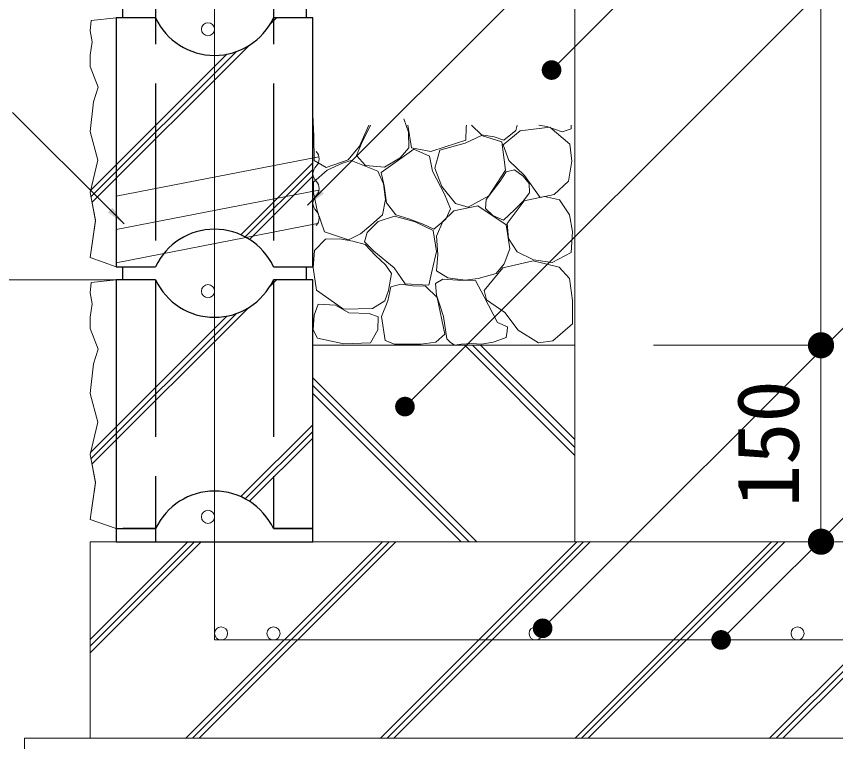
# Model space of a CAD drawing. Units: millimetres on the paper, scale 1:20. Extents: x 11 to 3083, y 13 to 5005.
# Drawn here: x 140.86 to 172.12, y 102.39 to 130.08 of the extents above; entities that cross this region are included whole.
import ezdxf
from ezdxf.enums import TextEntityAlignment as Align

# ---------------------------------------------------------------- set-up
doc = ezdxf.new("R2010")
doc.units = ezdxf.units.MM
for name, pattern in [('DASHED', [7.5, 6, -1.5]), ('USER1', [100, 75, -25]), ('USER2', [200, 125, -25, 25, -25])]:
    doc.linetypes.add(name, pattern=pattern)
for name, color, linetype, lineweight in [('0_2', 1, 'Continuous', 13), ('0_本体', 7, 'Continuous', 25), ('_0-0_', 7, 'Continuous', 13), ('ハッチ', 4, 'Continuous', 13), ('寸法', 1, 'Continuous', 13), ('本体', 7, 'Continuous', 13)]:
    doc.layers.add(name, color=color, linetype=linetype, lineweight=lineweight)
doc.styles.add('ＭＳ ゴシック', font='')
doc.styles.get('ＭＳ ゴシック').set_extended_font_data('MS Gothic')

# ---------------------------------------------------------------- blocks, each defined once
blk = doc.blocks.new('filled_arrow')
at = {"color": 0, "linetype": 'Continuous', "lineweight": -2}
blk.add_solid([(7.5, 1.25), (0, 0), (7.5, -1.25)], dxfattribs=at)
blk = doc.blocks.new('filled_dot')
at = {"color": 0, "linetype": 'Continuous', "lineweight": -2, "const_width": 1.25}
blk.add_lwpolyline([(-0.625, 0, 1), (0.625, 0, 1)], format="xyb", close=True, dxfattribs=at)

msp = doc.modelspace()

# ---------------------------------------------------------------- linework, layer by layer
at = {"layer": '0_2'}
for p, q in [((161.471, 107.248), (173.544, 119.322)), ((168.28, 106.804), (176.173, 114.697)), ((160.94, 106.718), (161.471, 107.248)), ((167.75, 106.274), (168.28, 106.804))]:
    msp.add_line(p, q, dxfattribs=at)
at = {"layer": '0_2', "lineweight": 18}
for p, q in [((160.94, 106.718), (160.944, 106.722)), ((167.75, 106.274), (167.753, 106.277))]:
    msp.add_line(p, q, dxfattribs=at)
at = {"layer": '0_本体', "linetype": 'DASHED'}
for p, q in [((146.17, 150.024), (146.17, 110.024)), ((150.67, 150.024), (150.67, 110.524))]:
    msp.add_line(p, q, dxfattribs=at)
at = {"layer": '0_本体'}
for p, q in [((144.92, 130.024), (144.92, 130.524)), ((151.92, 130.524), (151.92, 130.024)), ((144.92, 130.024), (144.67, 130.024)), ((144.67, 130.024), (144.67, 120.524)), ((146.17, 130.024), (144.92, 130.024)), ((151.92, 130.024), (150.67, 130.024)), ((152.17, 130.024), (151.92, 130.024)), ((152.17, 120.524), (152.17, 130.024)), ((144.67, 120.524), (146.17, 120.524)), ((144.92, 120.024), (144.92, 120.524)), ((144.92, 120.524), (146.17, 120.524)), ((150.67, 120.524), (152.17, 120.524)), ((150.67, 120.524), (151.92, 120.524)), ((151.92, 120.524), (151.92, 120.024)), ((146.17, 120.024), (144.67, 120.024)), ((144.67, 120.024), (144.67, 110.524)), ((146.17, 120.024), (144.92, 120.024)), ((152.17, 120.024), (150.67, 120.024)), ((151.92, 120.024), (150.67, 120.024)), ((152.17, 110.524), (152.17, 120.024)), ((144.67, 110.524), (146.17, 110.524)), ((144.67, 110.524), (144.67, 110.024)), ((146.17, 110.524), (144.92, 110.524)), ((150.67, 110.524), (152.17, 110.524)), ((152.17, 110.524), (150.67, 110.524)), ((152.17, 110.024), (152.17, 110.524)), ((144.67, 110.024), (152.17, 110.024))]:
    msp.add_line(p, q, dxfattribs=at)
for centre, start, end in [((148.42, 131.076), 205.0639, 334.9361), ((148.42, 119.471), 25.0639, 154.9361), ((148.42, 119.471), 25.0639, 154.9361), ((148.42, 121.076), 205.0639, 334.9361), ((148.42, 121.076), 205.0639, 334.9361), ((148.42, 109.471), 25.0639, 154.9361), ((148.42, 109.471), 25.0639, 154.9361)]:
    msp.add_arc(centre, 2.484, start, end, dxfattribs=at)
at = {"layer": '_0-0_', "linetype": 'USER1'}
for p, q in [((152.401, 124.725), (144.67, 123.216)), ((152.35, 122.168), (144.67, 120.669))]:
    msp.add_line(p, q, dxfattribs=at)
at = {"layer": '_0-0_', "color": 4, "linetype": 'USER2'}
msp.add_line((144.67, 121.942), (152.406, 123.453), dxfattribs=at)
at = {"layer": '_0-0_'}
for centre in [(148.17, 129.592), (148.17, 119.592), (148.17, 110.974), (148.67, 106.524), (150.67, 106.524), (160.67, 106.524), (170.67, 106.524)]:
    msp.add_circle(centre, 0.25, dxfattribs=at)
at = {"layer": 'ハッチ'}
for p, q in [((143.718, 129.924), (143.67, 129.527)), ((144.67, 130.024), (143.718, 129.924)), ((146.17, 130.024), (144.67, 130.024)), ((150.533, 129.771), (150.786, 130.024)), ((152.17, 130.024), (150.67, 130.024)), ((152.17, 120.524), (152.17, 130.024)), ((143.67, 129.527), (143.754, 129.113)), ((143.754, 129.113), (143.67, 128.601)), ((143.742, 122.98), (149.724, 128.962)), ((143.67, 128.601), (143.67, 128.171)), ((143.689, 123.434), (148.892, 128.637)), ((143.689, 123.434), (148.892, 128.637)), ((143.689, 123.434), (148.892, 128.637)), ((143.701, 123.192), (149.24, 128.731)), ((143.701, 123.192), (149.24, 128.731)), ((143.67, 128.171), (143.978, 127.375)), ((143.978, 127.375), (143.805, 126.819)), ((143.805, 126.819), (143.67, 125.681)), ((152.21, 125.512), (152.175, 126.321)), ((155.638, 126.167), (155.818, 125.662)), ((143.67, 125.681), (143.962, 124.588)), ((154.313, 125.931), (153.946, 125.132)), ((154.022, 125.225), (154.375, 125.931)), ((155.941, 125.061), (155.796, 125.931)), ((158.026, 125.837), (158.007, 125.35)), ((158.037, 125.931), (158.026, 125.837)), ((158.231, 125.931), (158.601, 125.561)), ((159.433, 125.175), (160.083, 125.716)), ((159.457, 125.356), (159.923, 125.728)), ((159.923, 125.728), (159.972, 125.931)), ((160.083, 125.716), (161.22, 125.851)), ((161.095, 125.877), (160.795, 125.931)), ((161.691, 125.673), (161.095, 125.877)), ((161.22, 125.851), (161.979, 125.202)), ((162.026, 125.784), (161.691, 125.673)), ((162.034, 125.931), (162.026, 125.784)), ((152.222, 124.574), (152.21, 125.512)), ((155.818, 125.662), (155.829, 125.057)), ((158.612, 125.538), (157.989, 125.247)), ((158.601, 125.561), (159.085, 125.487)), ((159.381, 125.288), (158.612, 125.538)), ((159.085, 125.487), (159.457, 125.356)), ((153.946, 125.132), (153.518, 124.609)), ((153.843, 124.776), (154.022, 125.225)), ((155.829, 125.057), (155.503, 124.687)), ((156.679, 124.928), (155.941, 125.061)), ((157.219, 125.106), (156.679, 124.928)), ((157.989, 125.247), (157.013, 124.977)), ((158.007, 125.35), (157.219, 125.106)), ((159.526, 124.209), (159.381, 125.288)), ((159.65, 124.579), (159.433, 125.175)), ((161.979, 125.202), (162.06, 124.552)), ((154.179, 124.384), (153.843, 124.776)), ((156.02, 125.012), (154.774, 124.126)), ((156.62, 124.751), (156.02, 125.012)), ((156.738, 124.176), (156.62, 124.751)), ((157.013, 124.977), (156.826, 124.292)), ((143.962, 124.588), (143.67, 123.353)), ((149.423, 121.744), (152.17, 124.49)), ((149.423, 121.744), (152.17, 124.49)), ((149.423, 121.744), (152.17, 124.49)), ((152.674, 124.312), (152.222, 124.574)), ((153.518, 124.609), (152.674, 124.312)), ((152.713, 124.204), (153.305, 124.477)), ((153.305, 124.477), (153.639, 124.583)), ((153.639, 124.583), (154.656, 124.174)), ((155.503, 124.687), (154.909, 124.328)), ((160.246, 124.011), (159.65, 124.579)), ((162.06, 124.552), (161.924, 123.794)), ((149.593, 121.66), (152.17, 124.237)), ((149.593, 121.66), (152.17, 124.237)), ((152.197, 123.749), (152.713, 124.204)), ((154.909, 124.328), (154.179, 124.384)), ((154.656, 124.174), (154.868, 123.688)), ((154.774, 124.126), (154.892, 123.615)), ((157.195, 123.299), (156.738, 124.176)), ((156.826, 124.292), (157.096, 123.586)), ((158.882, 123.233), (159.526, 124.209)), ((159.323, 123.79), (159.551, 124.152)), ((159.551, 124.152), (159.871, 124.224)), ((159.871, 124.224), (160.202, 123.976)), ((149.753, 121.567), (152.17, 123.983)), ((160.202, 123.976), (160.429, 123.697)), ((160.841, 123.172), (160.246, 124.011)), ((152.197, 123.354), (152.197, 123.749)), ((154.868, 123.688), (154.944, 123.096)), ((154.892, 123.615), (154.987, 122.968)), ((157.096, 123.586), (157.615, 122.942)), ((159.065, 123.46), (159.323, 123.79)), ((160.429, 123.697), (160.439, 123.346)), ((161.924, 123.794), (161.383, 123.28)), ((143.67, 123.353), (143.878, 122.275)), ((152.333, 122.672), (152.197, 123.354)), ((157.42, 122.728), (157.195, 123.299)), ((158.093, 122.797), (158.882, 123.233)), ((158.786, 123.088), (159.065, 123.46)), ((160.439, 123.346), (160.191, 123.026)), ((160.232, 123.035), (161.015, 123.207)), ((161.383, 123.28), (160.841, 123.172)), ((161.015, 123.207), (161.587, 123.073)), ((154.944, 123.096), (154.823, 122.505)), ((154.987, 122.968), (155.332, 122.503)), ((157.615, 122.942), (158.093, 122.797)), ((158.765, 122.747), (158.786, 123.088)), ((159.583, 122.176), (160.232, 123.035)), ((160.191, 123.026), (159.871, 122.696)), ((161.587, 123.073), (161.969, 122.501)), ((152.622, 121.852), (152.333, 122.672)), ((157.134, 122.247), (157.545, 122.657)), ((157.24, 122.338), (157.42, 122.728)), ((157.545, 122.657), (158.461, 122.85)), ((158.461, 122.85), (159.547, 122.126)), ((159.044, 122.479), (158.765, 122.747)), ((159.871, 122.696), (159.447, 122.303)), ((143.878, 122.275), (143.67, 120.872)), ((154.241, 121.829), (154.666, 122.253)), ((154.823, 122.505), (154.382, 122.11)), ((154.666, 122.253), (155.287, 122.449)), ((155.287, 122.449), (156.071, 122.237)), ((155.332, 122.503), (155.828, 122.353)), ((155.828, 122.353), (156.384, 122.143)), ((156.071, 122.237), (156.758, 121.91)), ((156.789, 121.963), (157.24, 122.338)), ((156.893, 121.692), (157.134, 122.247)), ((159.447, 122.303), (159.044, 122.479)), ((161.969, 122.501), (162.084, 121.871)), ((154.382, 122.11), (153.988, 121.777)), ((156.384, 122.143), (156.789, 121.963)), ((159.547, 122.126), (159.692, 121.21)), ((159.64, 121.604), (159.583, 122.176)), ((153.532, 121.549), (152.622, 121.852)), ((153.988, 121.777), (153.532, 121.549)), ((154.143, 121.475), (154.241, 121.829)), ((156.758, 121.91), (156.888, 121.11)), ((156.941, 120.993), (156.893, 121.692)), ((162.084, 121.871), (162.026, 121.069)), ((152.234, 121.14), (152.657, 121.574)), ((152.657, 121.574), (153.185, 121.586)), ((153.185, 121.586), (153.701, 121.504)), ((153.701, 121.504), (154.17, 121.375)), ((154.497, 121.113), (154.143, 121.475)), ((154.17, 121.375), (154.557, 120.953)), ((159.964, 121.088), (159.64, 121.604)), ((152.187, 120.484), (152.234, 121.14)), ((155.27, 120.48), (154.497, 121.113)), ((156.888, 121.11), (156.725, 120.391)), ((156.893, 120.366), (156.941, 120.993)), ((159.692, 121.21), (159.474, 120.631)), ((160.595, 120.783), (159.964, 121.088)), ((162.026, 121.069), (161.301, 120.688)), ((143.67, 120.872), (144.67, 120.524)), ((154.557, 120.953), (154.944, 120.601)), ((159.426, 120.487), (160.584, 120.752)), ((160.584, 120.752), (161.573, 120.511)), ((161.301, 120.688), (160.595, 120.783)), ((144.67, 120.524), (146.17, 120.524)), ((150.67, 120.524), (152.17, 120.524)), ((152.305, 119.628), (152.187, 120.484)), ((154.944, 120.601), (155.179, 120.261)), ((155.689, 119.872), (155.27, 120.48)), ((156.725, 120.391), (156.594, 119.82)), ((157.327, 120.101), (156.893, 120.366)), ((158.703, 119.619), (159.426, 120.487)), ((159.474, 120.631), (159.161, 120.27)), ((161.573, 120.511), (161.959, 120.077)), ((155.179, 120.261), (155.062, 119.616)), ((156.847, 119.882), (157.126, 120.052)), ((157.126, 120.052), (157.706, 120.012)), ((157.979, 120.004), (157.327, 120.101)), ((158.485, 120.077), (157.979, 120.004)), ((159.161, 120.27), (158.485, 120.077)), ((161.959, 120.077), (162.08, 119.233)), ((143.718, 119.924), (143.67, 119.527)), ((144.67, 120.024), (143.718, 119.924)), ((146.17, 120.024), (144.67, 120.024)), ((150.533, 119.771), (150.786, 120.024)), ((152.17, 120.024), (150.67, 120.024)), ((152.17, 110.524), (152.17, 120.024)), ((155.031, 119.224), (155.142, 119.759)), ((155.142, 119.759), (155.53, 119.852)), ((155.53, 119.852), (155.973, 119.796)), ((156.594, 119.82), (155.689, 119.872)), ((155.973, 119.796), (156.471, 119.778)), ((156.471, 119.778), (156.914, 119.353)), ((156.887, 119.442), (156.847, 119.882)), ((157.706, 120.012), (158.376, 119.992)), ((158.376, 119.992), (158.705, 119.372)), ((143.67, 119.527), (143.754, 119.113)), ((153.345, 118.904), (152.305, 119.628)), ((155.062, 119.616), (154.921, 119.217)), ((156.987, 119.133), (156.887, 119.442)), ((158.799, 119.257), (158.703, 119.619)), ((143.754, 119.113), (143.67, 118.601)), ((154.921, 119.217), (154.445, 118.93)), ((154.797, 118.619), (155.031, 119.224)), ((156.914, 119.353), (157.206, 117.952)), ((157.156, 118.623), (156.987, 119.133)), ((158.705, 119.372), (159.213, 118.4)), ((159.499, 118.775), (158.799, 119.257)), ((162.08, 119.233), (162.08, 118.341)), ((143.742, 112.98), (149.724, 118.962)), ((152.227, 118.676), (152.372, 119.098)), ((152.372, 119.098), (153.031, 119.058)), ((153.031, 119.058), (153.545, 118.768)), ((154.445, 118.93), (153.345, 118.904)), ((143.67, 118.601), (143.67, 118.171)), ((143.689, 113.434), (148.892, 118.637)), ((143.689, 113.434), (148.892, 118.637)), ((143.689, 113.434), (148.892, 118.637)), ((143.701, 113.192), (149.24, 118.731)), ((143.701, 113.192), (149.24, 118.731)), ((152.187, 118.11), (152.227, 118.676)), ((153.545, 118.768), (154.318, 118.739)), ((154.318, 118.739), (154.658, 118.606)), ((154.658, 118.606), (154.657, 118.114)), ((154.933, 117.704), (154.797, 118.619)), ((157.281, 117.773), (157.156, 118.623)), ((160.005, 118.1), (159.499, 118.775)), ((143.67, 118.171), (143.978, 117.375)), ((159.213, 118.4), (159.599, 118.232)), ((159.599, 118.232), (159.582, 118.064)), ((162.08, 118.341), (161.332, 117.69)), ((152.343, 117.793), (152.187, 118.11)), ((154.657, 118.114), (154.366, 117.622)), ((157.206, 117.952), (156.863, 117.645)), ((159.582, 118.064), (159.552, 117.817)), ((160.777, 117.617), (160.005, 118.1)), ((153.35, 117.579), (152.343, 117.793)), ((154.366, 117.622), (153.35, 117.579)), ((155.282, 117.571), (154.933, 117.704)), ((156.286, 117.571), (155.282, 117.571)), ((156.863, 117.645), (156.286, 117.571)), ((157.406, 117.642), (157.281, 117.773)), ((157.578, 117.524), (157.406, 117.642)), ((157.827, 117.57), (157.578, 117.524)), ((158.228, 117.595), (157.827, 117.57)), ((158.609, 117.57), (158.228, 117.595)), ((159.052, 117.641), (158.609, 117.57)), ((159.307, 117.728), (159.052, 117.641)), ((159.552, 117.817), (159.307, 117.728)), ((161.332, 117.69), (160.777, 117.617)), ((143.978, 117.375), (143.805, 116.819)), ((143.805, 116.819), (143.67, 115.681)), ((143.67, 115.681), (143.962, 114.588)), ((143.962, 114.588), (143.67, 113.353)), ((149.423, 111.744), (152.17, 114.49)), ((149.423, 111.744), (152.17, 114.49)), ((149.423, 111.744), (152.17, 114.49)), ((149.593, 111.66), (152.17, 114.237)), ((149.593, 111.66), (152.17, 114.237)), ((149.753, 111.567), (152.17, 113.983)), ((143.67, 113.353), (143.878, 112.275)), ((143.878, 112.275), (143.67, 110.872)), ((143.67, 110.872), (144.67, 110.524)), ((144.67, 110.524), (146.17, 110.524)), ((150.67, 110.524), (152.17, 110.524)), ((143.67, 102.524), (143.67, 110.024)), ((143.67, 110.024), (183.17, 110.024)), ((143.67, 106.292), (147.401, 110.024)), ((143.67, 106.292), (147.401, 110.024)), ((143.67, 106.038), (147.655, 110.024)), ((143.67, 106.292), (147.401, 110.024)), ((143.67, 106.038), (147.655, 110.024)), ((143.67, 105.784), (147.909, 110.024)), ((147.326, 102.524), (154.826, 110.024)), ((147.326, 102.524), (154.826, 110.024)), ((147.326, 102.524), (154.826, 110.024)), ((147.58, 102.524), (155.08, 110.024)), ((147.58, 102.524), (155.08, 110.024)), ((147.833, 102.524), (155.333, 110.024)), ((154.751, 102.524), (162.251, 110.024)), ((154.751, 102.524), (162.251, 110.024)), ((154.751, 102.524), (162.251, 110.024)), ((155.004, 102.524), (162.504, 110.024)), ((155.004, 102.524), (162.504, 110.024)), ((155.258, 102.524), (162.758, 110.024)), ((162.175, 102.524), (169.675, 110.024)), ((162.175, 102.524), (169.675, 110.024)), ((162.175, 102.524), (169.675, 110.024)), ((162.429, 102.524), (169.929, 110.024)), ((162.429, 102.524), (169.929, 110.024)), ((162.683, 102.524), (170.183, 110.024)), ((169.6, 102.524), (177.1, 110.024)), ((169.6, 102.524), (177.1, 110.024)), ((169.6, 102.524), (177.1, 110.024)), ((169.854, 102.524), (177.354, 110.024)), ((169.854, 102.524), (177.354, 110.024)), ((170.107, 102.524), (177.607, 110.024)), ((183.17, 102.524), (143.67, 102.524))]:
    msp.add_line(p, q, dxfattribs=at)
for centre, radius, start, end in [((148.42, 131.076), 2.484, 205.0639, 334.9361), ((152.01, 124.641), 0.4, 315, 45), ((152.576, 124.076), 0.4, 135, 225), ((152.01, 123.51), 0.4, 315, 45), ((152.576, 122.944), 0.4, 135, 225), ((152.01, 122.379), 0.4, 315, 45), ((148.42, 119.471), 2.484, 25.0639, 154.9361), ((148.42, 121.076), 2.484, 205.0639, 334.9361), ((148.42, 109.471), 2.484, 25.0639, 154.9361)]:
    msp.add_arc(centre, radius, start, end, dxfattribs=at)
at = {"layer": '寸法'}
for p, q in [((171.562, 145.024), (171.562, 117.524)), ((165.17, 117.524), (171.562, 117.524)), ((165.17, 117.524), (171.562, 117.524)), ((171.562, 117.524), (171.562, 110.024)), ((165.17, 110.024), (171.562, 110.024))]:
    msp.add_line(p, q, dxfattribs=at)
at = {"layer": '本体'}
for p, q in [((148.42, 149.274), (148.42, 106.274)), ((162.17, 145.024), (162.17, 117.524)), ((151.92, 130.024), (151.92, 130.524)), ((143.67, 129.527), (143.718, 129.924)), ((143.718, 129.924), (144.67, 130.024)), ((152.17, 130.024), (151.92, 130.024)), ((152.17, 120.524), (152.17, 130.024)), ((143.754, 129.113), (143.67, 129.527)), ((143.67, 128.601), (143.754, 129.113)), ((143.67, 128.601), (143.67, 128.171)), ((143.978, 127.375), (143.67, 128.171)), ((143.805, 126.819), (143.978, 127.375)), ((143.67, 125.681), (143.805, 126.819)), ((143.962, 124.588), (143.67, 125.681)), ((143.67, 123.353), (143.962, 124.588)), ((143.881, 122.295), (143.67, 123.353)), ((143.67, 120.872), (143.881, 122.295)), ((144.67, 120.524), (143.67, 120.872)), ((151.92, 120.024), (151.92, 120.524)), ((151.92, 120.524), (152.17, 120.524)), ((144.67, 120.024), (122.875, 120.024)), ((143.67, 119.527), (143.718, 119.924)), ((143.718, 119.924), (144.67, 120.024)), ((152.17, 120.024), (151.92, 120.024)), ((152.17, 117.524), (152.17, 120.024)), ((143.754, 119.113), (143.67, 119.527)), ((143.67, 118.601), (143.754, 119.113)), ((143.67, 118.171), (143.67, 118.601)), ((143.978, 117.375), (143.67, 118.171)), ((143.805, 116.819), (143.978, 117.375)), ((162.17, 117.524), (152.17, 117.524)), ((152.17, 117.524), (162.17, 117.524)), ((152.17, 110.024), (152.17, 117.524)), ((152.17, 117.524), (162.17, 117.524)), ((152.17, 110.024), (152.17, 117.524)), ((162.17, 113.322), (157.968, 117.524)), ((162.17, 113.322), (157.968, 117.524)), ((162.17, 113.322), (157.968, 117.524)), ((162.17, 113.622), (158.268, 117.524)), ((162.17, 113.622), (158.268, 117.524)), ((162.17, 113.922), (158.568, 117.524)), ((162.17, 117.524), (162.17, 110.024)), ((162.17, 117.524), (162.17, 110.024)), ((162.17, 117.524), (162.17, 110.024)), ((143.67, 115.681), (143.805, 116.819)), ((158.432, 110.024), (152.17, 116.286)), ((158.132, 110.024), (152.17, 115.986)), ((158.132, 110.024), (152.17, 115.986)), ((143.962, 114.588), (143.67, 115.681)), ((157.832, 110.024), (152.17, 115.686)), ((157.832, 110.024), (152.17, 115.686)), ((157.832, 110.024), (152.17, 115.686)), ((143.67, 113.353), (143.962, 114.588)), ((143.881, 112.295), (143.67, 113.353)), ((143.67, 110.872), (143.881, 112.295)), ((144.67, 110.524), (143.67, 110.872)), ((143.67, 102.524), (143.67, 110.024)), ((143.67, 110.024), (183.17, 110.024)), ((162.17, 110.024), (152.17, 110.024)), ((162.17, 110.024), (152.17, 110.024)), ((148.42, 106.274), (180.42, 106.274)), ((141.17, 100.024), (141.17, 102.524)), ((141.17, 102.524), (185.67, 102.524)), ((183.17, 102.524), (143.67, 102.524))]:
    msp.add_line(p, q, dxfattribs=at)
at = {"layer": '本体', "color": 1}
for p, q in [((152.503, 123.405), (173.28, 144.182)), ((161.811, 128.563), (172.178, 138.93)), ((156.216, 115.714), (172.698, 132.196)), ((161.281, 128.033), (161.811, 128.563)), ((144.438, 122.691), (140.712, 126.418)), ((151.973, 122.874), (152.503, 123.405)), ((144.969, 122.161), (144.438, 122.691)), ((155.686, 115.183), (156.216, 115.714))]:
    msp.add_line(p, q, dxfattribs=at)
at = {"layer": '本体', "color": 1, "lineweight": 18}
for p, q in [((161.281, 128.033), (161.284, 128.036)), ((151.973, 122.874), (151.976, 122.878)), ((144.969, 122.161), (144.965, 122.164)), ((155.686, 115.183), (155.689, 115.187))]:
    msp.add_line(p, q, dxfattribs=at)

# ---------------------------------------------------------------- block references
at = {"layer": '0_2', "lineweight": 18, "xscale": 0.3, "yscale": 0.3, "rotation": 45}
for p in [(160.94, 106.718), (167.75, 106.274)]:
    msp.add_blockref('filled_dot', p, dxfattribs=at)
at = {"layer": '寸法', "xscale": 0.4, "yscale": 0.4}
for p, rotation in [((171.562, 117.524), 90), ((171.562, 117.524), 270), ((171.562, 110.024), 90)]:
    msp.add_blockref('filled_dot', p, dxfattribs=dict(at, rotation=rotation))
at = {"layer": '本体', "color": 1, "lineweight": 18}
for name, p, xscale, yscale, rotation in [('filled_dot', (161.281, 128.033), 0.3, 0.3, 45), ('filled_arrow', (151.973, 122.874), 0.1, 0.1, 45), ('filled_arrow', (144.969, 122.161), 0.1, 0.1, 135), ('filled_dot', (155.686, 115.183), 0.3, 0.3, 45)]:
    msp.add_blockref(name, p, dxfattribs=dict(at, xscale=xscale, yscale=yscale, rotation=rotation))

# ---------------------------------------------------------------- texts
at = {"layer": '寸法', "style": 'ＭＳ ゴシック'}
msp.add_text('150', height=2.374, rotation=90, dxfattribs=at).set_placement((171.43, 111.345), align=Align.BOTTOM_LEFT)

doc.saveas('drawing.dxf')
